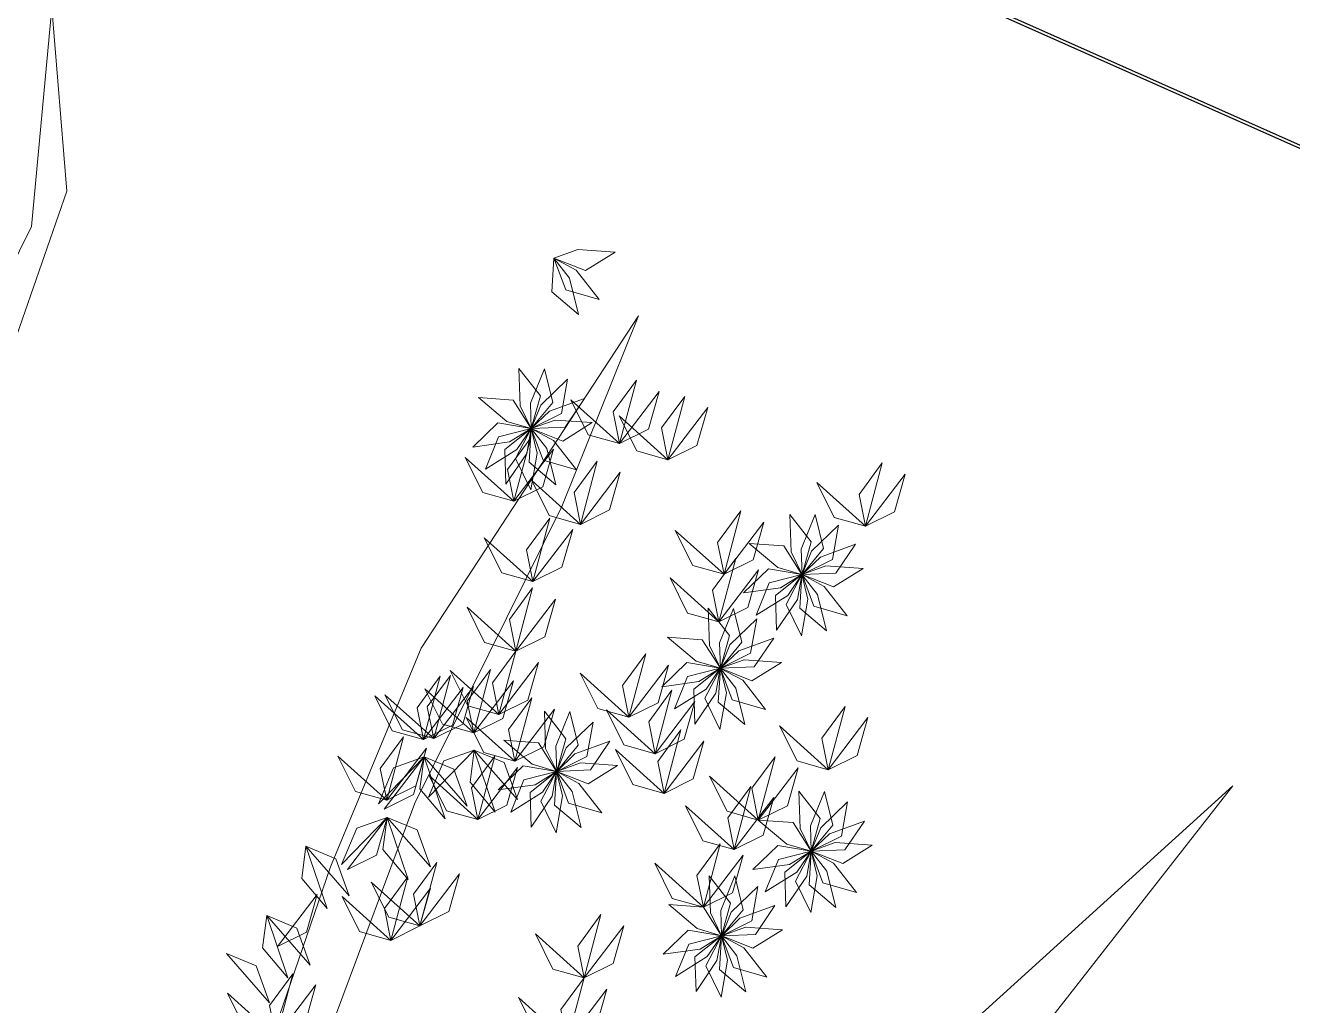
# Model space of a CAD drawing. Header units: inches. Extents: x 4350 to 28384, y -6772 to 993.
# Drawn here: x 8257.9 to 8373.8, y 772.3 to 862 of the extents above; entities that cross this region are included whole.
import ezdxf

# ---------------------------------------------------------------- set-up
doc = ezdxf.new("R2010")
doc.units = ezdxf.units.IN
doc.header["$MEASUREMENT"] = 0
doc.layers.add('nascosti', color=1, linetype='Continuous')

msp = doc.modelspace()

# ---------------------------------------------------------------- linework, layer by layer
at = {"layer": 'nascosti'}
for points in [[(7241.67, -834.3), (9068.89, -1647.48), (9882.06, 179.75), (8054.84, 992.92)], [(7241.8, -834), (9068.89, -1647.48), (9882.36, 179.62), (8055.27, 993.09)]]:
    msp.add_lwpolyline(points, close=True, dxfattribs=at)
at = {"layer": 'nascosti', "linetype": 'Continuous', "lineweight": 0}
for points in [[(8254.04, 824.86), (8261.7, 846.81), (8260.34, 863.57), (8258.48, 843.57), (8246.33, 819.02)], [(8236.31, 740.32), (8260.8, 744.28), (8283.39, 737.92), (8311.73, 746.41), (8341.98, 758.78), (8368.29, 792.41), (8336.16, 763.27), (8308.49, 749.63), (8284.66, 743.73), (8278.82, 751.45), (8293.5, 790.83), (8306.94, 817.97), (8313.97, 835.4), (8294.09, 805.02), (8285.79, 785), (8274.95, 753.37), (8270.46, 747.55), (8257.55, 750.72)]]:
    msp.add_lwpolyline(points, dxfattribs=at)
at = {"layer": 'nascosti', "lineweight": 0}
for points in [[(8311.81, 841.21), (8308.41, 841.45), (8306.23, 840.67), (8309.1, 839.53), (8311.81, 841.21)], [(8308.46, 835.53), (8307.64, 838.84), (8306.23, 840.66), (8306.03, 837.58), (8308.46, 835.53)], [(8310.36, 836.89), (8308.26, 839.57), (8306.23, 840.66), (8307.3, 837.77), (8310.36, 836.89)], [(8303.03, 830.58), (8303.15, 827.17), (8304.16, 825.1), (8304.99, 828.07), (8303.03, 830.58)], [(8305.36, 830.56), (8304.09, 827.4), (8304.16, 825.1), (8306.13, 827.47), (8305.36, 830.56)], [(8307.48, 829.6), (8305.03, 827.23), (8304.16, 825.09), (8306.92, 826.46), (8307.48, 829.6)], [(8312.22, 823.71), (8311.63, 826.62), (8313.76, 829.51), (8312.22, 823.71)], [(8312.22, 823.71), (8314.87, 825.03), (8315.85, 828.49), (8312.22, 823.71)], [(8299.32, 827.93), (8301.93, 825.74), (8304.15, 825.1), (8302.5, 827.7), (8299.32, 827.93)], [(8309.03, 827.85), (8305.83, 826.69), (8304.16, 825.09), (8307.24, 825.22), (8309.03, 827.85)], [(8312.22, 823.71), (8309.37, 824.52), (8307.77, 827.73), (8312.22, 823.71)], [(8316.65, 822.23), (8316.06, 825.14), (8318.19, 828.03), (8316.65, 822.23)], [(8316.65, 822.23), (8313.79, 823.04), (8312.19, 826.25), (8316.65, 822.23)], [(8316.65, 822.23), (8319.3, 823.55), (8320.28, 827.01), (8316.65, 822.23)], [(8298.81, 823.4), (8302.18, 823.87), (8304.14, 825.09), (8301.1, 825.6), (8298.81, 823.4)], [(8299.96, 821.37), (8302.85, 823.18), (8304.14, 825.09), (8301.16, 824.32), (8299.96, 821.37)], [(8301.83, 819.99), (8303.74, 822.81), (8304.15, 825.08), (8301.73, 823.17), (8301.83, 819.99)], [(8304.11, 819.48), (8304.7, 822.84), (8304.15, 825.08), (8302.72, 822.35), (8304.11, 819.48)], [(8306.39, 819.95), (8305.57, 823.26), (8304.15, 825.08), (8303.96, 822), (8306.39, 819.95)], [(8309.73, 825.63), (8306.33, 825.87), (8304.16, 825.09), (8307.03, 823.95), (8309.73, 825.63)], [(8308.29, 821.3), (8306.19, 823.99), (8304.16, 825.08), (8305.23, 822.19), (8308.29, 821.3)], [(8302.57, 818.44), (8301.98, 821.34), (8304.11, 824.23), (8302.57, 818.44)], [(8302.57, 818.44), (8305.22, 819.76), (8306.2, 823.21), (8302.57, 818.44)], [(8302.57, 818.44), (8299.72, 819.24), (8298.12, 822.45), (8302.57, 818.44)], [(8308.65, 816.33), (8308.07, 819.23), (8310.19, 822.12), (8308.65, 816.33)], [(8334.7, 816.15), (8334.12, 819.06), (8336.24, 821.95), (8334.7, 816.15)], [(8308.65, 816.33), (8305.8, 817.13), (8304.2, 820.35), (8308.65, 816.33)], [(8308.65, 816.33), (8311.3, 817.65), (8312.28, 821.1), (8308.65, 816.33)], [(8334.7, 816.15), (8337.36, 817.47), (8338.33, 820.93), (8334.7, 816.15)], [(8334.7, 816.15), (8331.85, 816.96), (8330.25, 820.17), (8334.7, 816.15)], [(8304.31, 811.09), (8303.72, 814), (8305.85, 816.89), (8304.31, 811.09)], [(8321.78, 811.76), (8321.19, 814.66), (8323.32, 817.55), (8321.78, 811.76)], [(8327.78, 817.24), (8327.9, 813.83), (8328.91, 811.75), (8329.74, 814.72), (8327.78, 817.24)], [(8330.11, 817.22), (8328.84, 814.06), (8328.91, 811.75), (8330.88, 814.13), (8330.11, 817.22)], [(8304.31, 811.09), (8306.96, 812.41), (8307.94, 815.86), (8304.31, 811.09)], [(8321.78, 811.76), (8318.92, 812.57), (8317.32, 815.78), (8321.78, 811.76)], [(8321.78, 811.76), (8324.43, 813.08), (8325.41, 816.53), (8321.78, 811.76)], [(8332.24, 816.25), (8329.78, 813.88), (8328.91, 811.75), (8331.68, 813.12), (8332.24, 816.25)], [(8304.31, 811.09), (8301.46, 811.9), (8299.86, 815.11), (8304.31, 811.09)], [(8324.07, 814.59), (8326.68, 812.39), (8328.9, 811.75), (8327.25, 814.36), (8324.07, 814.59)], [(8333.78, 814.51), (8330.58, 813.34), (8328.91, 811.74), (8331.99, 811.87), (8333.78, 814.51)], [(8321.3, 807.41), (8320.71, 810.31), (8322.84, 813.2), (8321.3, 807.41)], [(8321.3, 807.41), (8323.95, 808.73), (8324.93, 812.18), (8321.3, 807.41)], [(8323.56, 810.06), (8326.93, 810.53), (8328.9, 811.75), (8325.85, 812.26), (8323.56, 810.06)], [(8334.48, 812.28), (8331.08, 812.52), (8328.91, 811.74), (8331.78, 810.6), (8334.48, 812.28)], [(8321.3, 807.41), (8318.44, 808.21), (8316.84, 811.43), (8321.3, 807.41)], [(8324.71, 808.03), (8327.6, 809.83), (8328.9, 811.74), (8325.91, 810.97), (8324.71, 808.03)], [(8326.58, 806.64), (8328.49, 809.47), (8328.9, 811.74), (8326.48, 809.82), (8326.58, 806.64)], [(8328.86, 806.14), (8329.45, 809.5), (8328.9, 811.74), (8327.47, 809), (8328.86, 806.14)], [(8331.14, 806.6), (8330.32, 809.91), (8328.9, 811.73), (8328.71, 808.66), (8331.14, 806.6)], [(8333.04, 807.96), (8330.94, 810.65), (8328.91, 811.74), (8329.98, 808.84), (8333.04, 807.96)], [(8302.74, 804.73), (8302.16, 807.63), (8304.28, 810.52), (8302.74, 804.73)], [(8302.74, 804.73), (8299.89, 805.53), (8298.29, 808.75), (8302.74, 804.73)], [(8302.74, 804.73), (8305.4, 806.05), (8306.37, 809.5), (8302.74, 804.73)], [(8320.32, 808.66), (8320.44, 805.26), (8321.44, 803.18), (8322.27, 806.15), (8320.32, 808.66)], [(8322.65, 808.64), (8321.37, 805.48), (8321.45, 803.18), (8323.41, 805.56), (8322.65, 808.64)], [(8324.77, 807.68), (8322.32, 805.31), (8321.45, 803.18), (8324.21, 804.55), (8324.77, 807.68)], [(8316.61, 806.01), (8319.22, 803.82), (8321.44, 803.18), (8319.78, 805.78), (8316.61, 806.01)], [(8326.32, 805.93), (8323.12, 804.77), (8321.45, 803.17), (8324.53, 803.3), (8326.32, 805.93)], [(8301.2, 798.93), (8300.62, 801.84), (8302.74, 804.73), (8301.2, 798.93)], [(8313.08, 798.69), (8312.5, 801.59), (8314.63, 804.48), (8313.08, 798.69)], [(8301.2, 798.93), (8298.35, 799.74), (8296.75, 802.95), (8301.2, 798.93)], [(8298.9, 797.26), (8298.31, 800.17), (8300.44, 803.06), (8298.9, 797.26)], [(8301.2, 798.93), (8303.85, 800.25), (8304.83, 803.7), (8301.2, 798.93)], [(8313.08, 798.69), (8315.74, 800.01), (8316.71, 803.46), (8313.08, 798.69)], [(8316.1, 801.48), (8319.47, 801.96), (8321.43, 803.17), (8318.39, 803.69), (8316.1, 801.48)], [(8317.25, 799.46), (8320.14, 801.26), (8321.43, 803.17), (8318.45, 802.4), (8317.25, 799.46)], [(8319.12, 798.07), (8321.03, 800.9), (8321.43, 803.17), (8319.02, 801.25), (8319.12, 798.07)], [(8321.4, 797.57), (8321.99, 800.92), (8321.44, 803.16), (8320.01, 800.43), (8321.4, 797.57)], [(8323.68, 798.03), (8322.85, 801.34), (8321.44, 803.16), (8321.25, 800.08), (8323.68, 798.03)], [(8325.58, 799.39), (8323.48, 802.07), (8321.44, 803.16), (8322.52, 800.27), (8325.58, 799.39)], [(8327.02, 803.71), (8323.62, 803.95), (8321.45, 803.17), (8324.32, 802.03), (8327.02, 803.71)], [(8294.3, 796.64), (8293.71, 799.54), (8295.84, 802.43), (8294.3, 796.64)], [(8295.24, 796.73), (8294.65, 799.63), (8296.78, 802.52), (8295.24, 796.73)], [(8298.9, 797.26), (8301.55, 798.58), (8302.53, 802.03), (8298.9, 797.26)], [(8313.08, 798.69), (8310.23, 799.49), (8308.63, 802.71), (8313.08, 798.69)], [(8294.3, 796.64), (8291.45, 797.44), (8289.85, 800.66), (8294.3, 796.64)], [(8295.24, 796.73), (8292.38, 797.53), (8290.78, 800.75), (8295.24, 796.73)], [(8294.3, 796.64), (8296.95, 797.96), (8297.93, 801.41), (8294.3, 796.64)], [(8298.9, 797.26), (8296.04, 798.07), (8294.44, 801.28), (8298.9, 797.26)], [(8295.24, 796.73), (8297.89, 798.05), (8298.87, 801.5), (8295.24, 796.73)], [(8315.47, 795.35), (8314.89, 798.26), (8317.01, 801.15), (8315.47, 795.35)], [(8302.66, 794.66), (8302.07, 797.57), (8304.2, 800.46), (8302.66, 794.66)], [(8302.66, 794.66), (8305.31, 795.98), (8306.29, 799.43), (8302.66, 794.66)], [(8315.47, 795.35), (8312.62, 796.16), (8311.02, 799.37), (8315.47, 795.35)], [(8315.47, 795.35), (8318.13, 796.67), (8319.1, 800.13), (8315.47, 795.35)], [(8331.3, 793.88), (8330.72, 796.79), (8332.85, 799.68), (8331.3, 793.88)], [(8302.66, 794.66), (8299.81, 795.47), (8298.21, 798.68), (8302.66, 794.66)], [(8305.35, 799.23), (8305.47, 795.82), (8306.48, 793.75), (8307.31, 796.72), (8305.35, 799.23)], [(8307.68, 799.21), (8306.41, 796.05), (8306.48, 793.74), (8308.45, 796.12), (8307.68, 799.21)], [(8309.81, 798.24), (8307.35, 795.88), (8306.48, 793.74), (8309.24, 795.11), (8309.81, 798.24)], [(8331.3, 793.88), (8333.96, 795.2), (8334.93, 798.66), (8331.3, 793.88)], [(8316.29, 791.73), (8315.71, 794.64), (8317.83, 797.53), (8316.29, 791.73)], [(8331.3, 793.88), (8328.45, 794.69), (8326.85, 797.9), (8331.3, 793.88)], [(8290.94, 791.1), (8290.35, 794), (8292.48, 796.89), (8290.94, 791.1)], [(8290.94, 791.1), (8290.35, 794), (8292.48, 796.89), (8290.94, 791.1)], [(8290.94, 791.1), (8293.59, 792.42), (8294.57, 795.87), (8290.94, 791.1)], [(8290.94, 791.1), (8293.59, 792.42), (8294.57, 795.87), (8290.94, 791.1)], [(8301.64, 796.58), (8304.25, 794.39), (8306.47, 793.74), (8304.82, 796.35), (8301.64, 796.58)], [(8311.35, 796.5), (8308.15, 795.33), (8306.48, 793.74), (8309.56, 793.87), (8311.35, 796.5)], [(8316.29, 791.73), (8318.94, 793.05), (8319.92, 796.5), (8316.29, 791.73)], [(8290.94, 791.1), (8288.08, 791.9), (8286.48, 795.12), (8290.94, 791.1)], [(8290.94, 791.1), (8288.08, 791.9), (8286.48, 795.12), (8290.94, 791.1)], [(8294.35, 795.07), (8291.56, 794.07), (8290.18, 790.76), (8294.35, 795.07)], [(8290.72, 790.29), (8293.38, 791.62), (8294.35, 795.07), (8290.72, 790.29)], [(8294.35, 795.07), (8293.96, 792.13), (8296.28, 789.39), (8294.35, 795.07)], [(8294.35, 795.07), (8297.09, 793.93), (8298.29, 790.55), (8294.35, 795.07)], [(8298.95, 795.69), (8296.16, 794.7), (8294.77, 791.39), (8298.95, 795.69)], [(8298.95, 795.69), (8298.56, 792.75), (8300.87, 790.01), (8298.95, 795.69)], [(8299.27, 789.33), (8298.68, 792.23), (8300.81, 795.12), (8299.27, 789.33)], [(8298.95, 795.69), (8301.68, 794.55), (8302.89, 791.17), (8298.95, 795.69)], [(8316.29, 791.73), (8313.44, 792.54), (8311.84, 795.75), (8316.29, 791.73)], [(8324.91, 789.28), (8324.33, 792.19), (8326.45, 795.08), (8324.91, 789.28)], [(8299.27, 789.33), (8301.92, 790.65), (8302.9, 794.1), (8299.27, 789.33)], [(8301.13, 792.05), (8304.5, 792.52), (8306.47, 793.74), (8303.42, 794.25), (8301.13, 792.05)], [(8302.28, 790.02), (8305.17, 791.83), (8306.47, 793.73), (8303.48, 792.97), (8302.28, 790.02)], [(8304.15, 788.63), (8306.06, 791.46), (8306.47, 793.73), (8304.05, 791.82), (8304.15, 788.63)], [(8306.43, 788.13), (8307.02, 791.49), (8306.47, 793.73), (8305.04, 791), (8306.43, 788.13)], [(8308.71, 788.6), (8307.89, 791.91), (8306.47, 793.73), (8306.28, 790.65), (8308.71, 788.6)], [(8312.05, 794.28), (8308.65, 794.51), (8306.48, 793.73), (8309.35, 792.6), (8312.05, 794.28)], [(8310.61, 789.95), (8308.51, 792.64), (8306.48, 793.73), (8307.55, 790.84), (8310.61, 789.95)], [(8324.91, 789.28), (8327.57, 790.6), (8328.54, 794.05), (8324.91, 789.28)], [(8299.27, 789.33), (8296.42, 790.13), (8294.82, 793.35), (8299.27, 789.33)], [(8324.91, 789.28), (8322.06, 790.09), (8320.46, 793.3), (8324.91, 789.28)], [(8322.7, 786.58), (8322.11, 789.48), (8324.24, 792.37), (8322.7, 786.58)], [(8322.7, 786.58), (8325.35, 787.9), (8326.33, 791.35), (8322.7, 786.58)], [(8328.62, 791.93), (8328.74, 788.52), (8329.75, 786.45), (8330.57, 789.42), (8328.62, 791.93)], [(8330.95, 791.91), (8329.68, 788.75), (8329.75, 786.44), (8331.71, 788.82), (8330.95, 791.91)], [(8322.7, 786.58), (8319.84, 787.38), (8318.24, 790.6), (8322.7, 786.58)], [(8333.07, 790.95), (8330.62, 788.58), (8329.75, 786.44), (8332.51, 787.81), (8333.07, 790.95)], [(8290.99, 789.53), (8288.2, 788.53), (8286.81, 785.22), (8290.99, 789.53)], [(8287.36, 784.76), (8290.01, 786.08), (8290.99, 789.53), (8287.36, 784.76)], [(8290.99, 789.53), (8290.6, 786.59), (8292.91, 783.85), (8290.99, 789.53)], [(8290.99, 789.53), (8293.72, 788.39), (8294.93, 785.01), (8290.99, 789.53)], [(8324.91, 789.28), (8327.52, 787.09), (8329.74, 786.45), (8328.09, 789.05), (8324.91, 789.28)], [(8334.62, 789.2), (8331.42, 788.03), (8329.75, 786.44), (8332.83, 786.57), (8334.62, 789.2)], [(8283.56, 786.89), (8283.17, 783.95), (8285.49, 781.21), (8283.56, 786.89)], [(8283.56, 786.89), (8286.3, 785.75), (8287.5, 782.37), (8283.56, 786.89)], [(8319.89, 781.32), (8319.3, 784.22), (8321.43, 787.11), (8319.89, 781.32)], [(8324.4, 784.75), (8327.77, 785.22), (8329.73, 786.44), (8326.69, 786.95), (8324.4, 784.75)], [(8335.32, 786.98), (8331.92, 787.22), (8329.75, 786.43), (8332.62, 785.3), (8335.32, 786.98)], [(8319.89, 781.32), (8322.54, 782.64), (8323.52, 786.09), (8319.89, 781.32)], [(8325.55, 782.72), (8328.44, 784.53), (8329.73, 786.44), (8326.75, 785.67), (8325.55, 782.72)], [(8327.42, 781.34), (8329.33, 784.16), (8329.74, 786.43), (8327.32, 784.52), (8327.42, 781.34)], [(8329.7, 780.83), (8330.29, 784.19), (8329.74, 786.43), (8328.31, 783.7), (8329.7, 780.83)], [(8331.98, 781.3), (8331.16, 784.61), (8329.74, 786.43), (8329.55, 783.35), (8331.98, 781.3)], [(8333.88, 782.65), (8331.78, 785.34), (8329.75, 786.43), (8330.82, 783.54), (8333.88, 782.65)], [(8293.97, 779.6), (8293.38, 782.51), (8295.51, 785.4), (8293.97, 779.6)], [(8293.97, 779.6), (8296.62, 780.92), (8297.6, 784.37), (8293.97, 779.6)], [(8319.89, 781.32), (8317.04, 782.12), (8315.44, 785.34), (8319.89, 781.32)], [(8293.97, 779.6), (8291.12, 780.41), (8289.52, 783.62), (8293.97, 779.6)], [(8291.31, 778.28), (8290.73, 781.19), (8292.86, 784.08), (8291.31, 778.28)], [(8320.43, 784.2), (8320.55, 780.79), (8321.55, 778.71), (8322.38, 781.68), (8320.43, 784.2)], [(8322.76, 784.18), (8321.48, 781.02), (8321.55, 778.71), (8323.52, 781.09), (8322.76, 784.18)], [(8324.88, 783.21), (8322.43, 780.85), (8321.56, 778.71), (8324.32, 780.08), (8324.88, 783.21)], [(8280.95, 777.71), (8283.6, 779.03), (8284.58, 782.48), (8280.95, 777.71)], [(8291.31, 778.28), (8288.46, 779.09), (8286.86, 782.3), (8291.31, 778.28)], [(8291.31, 778.28), (8293.97, 779.6), (8294.94, 783.05), (8291.31, 778.28)], [(8316.72, 781.55), (8319.33, 779.36), (8321.54, 778.71), (8319.89, 781.32), (8316.72, 781.55)], [(8326.42, 781.47), (8323.22, 780.3), (8321.56, 778.71), (8324.64, 778.83), (8326.42, 781.47)], [(8279.98, 780.55), (8279.59, 777.61), (8281.91, 774.87), (8279.98, 780.55)], [(8279.98, 780.55), (8282.72, 779.41), (8283.93, 776.03), (8279.98, 780.55)], [(8308.98, 774.85), (8308.4, 777.76), (8310.52, 780.65), (8308.98, 774.85)], [(8308.98, 774.85), (8306.13, 775.66), (8304.53, 778.87), (8308.98, 774.85)], [(8308.98, 774.85), (8311.64, 776.17), (8312.61, 779.62), (8308.98, 774.85)], [(8316.2, 777.02), (8319.58, 777.49), (8321.54, 778.71), (8318.5, 779.22), (8316.2, 777.02)], [(8317.35, 774.99), (8320.24, 776.8), (8321.54, 778.7), (8318.55, 777.94), (8317.35, 774.99)], [(8319.23, 773.6), (8321.13, 776.43), (8321.54, 778.7), (8319.12, 776.78), (8319.23, 773.6)], [(8321.5, 773.1), (8322.09, 776.46), (8321.54, 778.7), (8320.11, 775.96), (8321.5, 773.1)], [(8323.78, 773.57), (8322.96, 776.87), (8321.55, 778.7), (8321.35, 775.62), (8323.78, 773.57)], [(8325.68, 774.92), (8323.58, 777.61), (8321.55, 778.7), (8322.63, 775.81), (8325.68, 774.92)], [(8327.13, 779.25), (8323.73, 779.48), (8321.56, 778.7), (8324.42, 777.57), (8327.13, 779.25)], [(8276.29, 777.09), (8279.02, 775.95), (8280.23, 772.57), (8276.29, 777.09)], [(8280.83, 769.43), (8280.24, 772.34), (8282.37, 775.23), (8280.83, 769.43)], [(8280.83, 769.43), (8283.48, 770.75), (8284.46, 774.21), (8280.83, 769.43)], [(8307.44, 769.05), (8306.85, 771.96), (8308.98, 774.85), (8307.44, 769.05)], [(8280.83, 769.43), (8277.98, 770.24), (8276.38, 773.45), (8280.83, 769.43)], [(8307.44, 769.05), (8304.59, 769.86), (8302.99, 773.07), (8307.44, 769.05)], [(8307.44, 769.05), (8310.09, 770.38), (8311.07, 773.83), (8307.44, 769.05)]]:
    msp.add_lwpolyline(points, dxfattribs=at)

doc.saveas('drawing.dxf')
